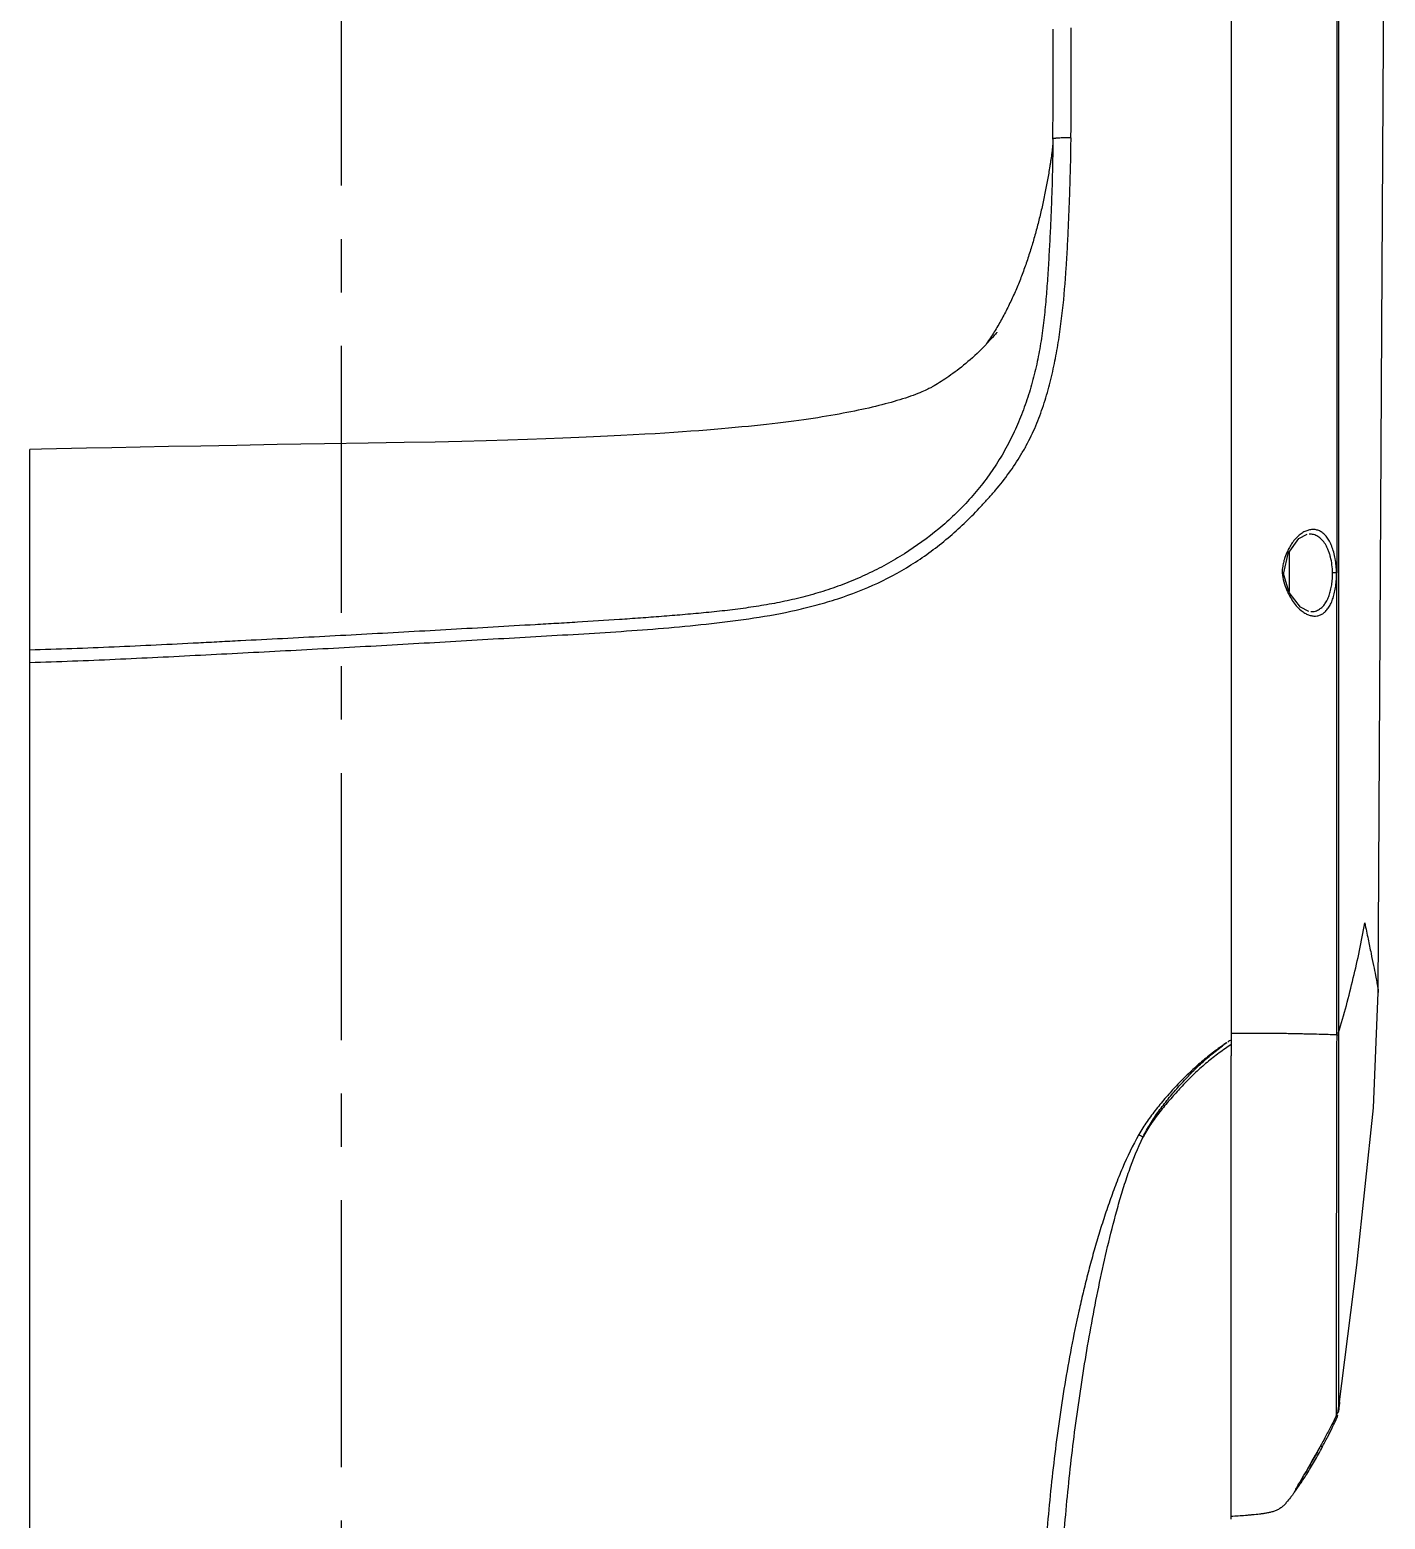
# Model space of a CAD drawing. Header units: millimetres. Extents: x 4086 to 8300, y 123 to 1549.
# Drawn here: x 6734.46 to 6772.53, y 761.43 to 803.27 of the extents above; entities that cross this region are included whole.
import ezdxf

# ---------------------------------------------------------------- set-up
doc = ezdxf.new("R2010")
doc.units = ezdxf.units.MM
doc.linetypes.add('CENTER', pattern=[0.6, 0.375, -0.075, 0.075, -0.075])
doc.layers.add('中心线', color=7, linetype='Continuous')
doc.layers.add('外形图', color=7, linetype='Continuous')

msp = doc.modelspace()

# ---------------------------------------------------------------- linework, layer by layer
at = {"layer": '中心线', "linetype": 'CENTER', "ltscale": 20}
msp.add_line((6743.2055, 854.3892), (6743.2055, 639.919), dxfattribs=at)
at = {"layer": '外形图'}
for p, q in [((6768.2066, 833.1256), (6768.2066, 775.0733)), ((6771.1728, 808.9054), (6771.1721, 788.0142)), ((6771.2261, 809.0692), (6771.2234, 775.0941)), ((6763.1983, 800.2186), (6763.1983, 800.2196)), ((6763.1984, 800.1935), (6763.1983, 800.2196)), ((6763.1984, 800.1977), (6763.1983, 800.183)), ((6763.7075, 800.1823), (6763.7079, 800.2316)), ((6734.7838, 791.4885), (6734.4566, 791.4822)), ((6734.4566, 720.388), (6734.4566, 791.4821)), ((6770.106, 788.982), (6770.345, 789.0994)), ((6769.8048, 788.5607), (6770.106, 788.982)), ((6769.6835, 788.0178), (6769.8048, 788.5607)), ((6769.8316, 788.5981), (6769.8316, 787.4873)), ((6769.6835, 788.0178), (6769.6383, 788.0161)), ((6769.6882, 787.9553), (6769.6835, 788.0178)), ((6769.8394, 787.462), (6769.6882, 787.9553)), ((6771.1663, 788.0146), (6771.0553, 788.0128)), ((6771.1701, 775.0345), (6771.1721, 788.0142)), ((6770.1517, 787.0464), (6769.8394, 787.462)), ((6770.391, 786.926), (6770.1517, 787.0464)), ((6772.3399, 776.2255), (6772.3399, 776.2216)), ((6768.2066, 775.0733), (6768.2066, 774.7603)), ((6771.2246, 775.0941), (6771.2247, 775.031)), ((6768.2066, 774.763), (6768.2066, 774.4429)), ((6768.2066, 761.433), (6768.2066, 774.4429)), ((6771.1546, 764.4607), (6771.1545, 764.4286)), ((6771.1545, 764.4286), (6771.1545, 764.3203)), ((6771.1547, 764.5732), (6771.1546, 764.4904)), ((6771.1546, 764.4904), (6771.1546, 764.4607)), ((6771.2204, 764.5241), (6771.2269, 764.5713)), ((6771.2207, 764.6251), (6771.2207, 764.566)), ((6771.2207, 764.566), (6771.2207, 764.5461)), ((6771.2207, 764.5461), (6771.2207, 764.5267)), ((6771.2294, 764.5261), (6771.2207, 764.4527)), ((6771.2349, 764.5727), (6771.2294, 764.5261)), ((6771.2392, 764.6088), (6771.2349, 764.5727)), ((6771.1248, 764.1642), (6771.1543, 764.2251)), ((6771.1545, 764.3203), (6771.1865, 764.3921)), ((6770.6985, 763.4533), (6770.6988, 763.4532)), ((6770.3087, 762.7638), (6770.3869, 762.8979)), ((6770.1166, 762.3747), (6770.1248, 762.3864))]:
    msp.add_line(p, q, dxfattribs=at)
for points in [[(6772.3399, 776.2216), (6772.443, 794.8815), (6772.5334, 811.0919)], [(6761.6265, 794.771), (6761.6228, 794.7664), (6761.6151, 794.7569), (6761.602, 794.7409), (6761.5812, 794.716), (6761.5496, 794.6788), (6761.5029, 794.6252), (6761.4392, 794.554), (6761.3637, 794.4725), (6761.2855, 794.3909), (6761.2101, 794.3147), (6761.1379, 794.2438), (6761.0685, 794.1775), (6761.0013, 794.115), (6760.936, 794.0558), (6760.8722, 793.9993), (6760.8095, 793.945), (6760.7477, 793.8928), (6760.6867, 793.8425), (6760.6264, 793.7938), (6760.5667, 793.7467), (6760.5075, 793.7011), (6760.4487, 793.6568), (6760.3904, 793.6139), (6760.3327, 793.5724), (6760.2758, 793.5324), (6760.2197, 793.4939), (6760.1647, 793.4569), (6760.1108, 793.4215), (6760.0585, 793.3877), (6760.0089, 793.3563), (6759.9602, 793.3261), (6759.9107, 793.2959), (6759.8604, 793.2659), (6759.8257, 793.2456), (6759.806, 793.2344), (6759.7867, 793.2238), (6759.7665, 793.2128), (6759.7438, 793.2009), (6759.7174, 793.1875), (6759.6867, 793.1723), (6759.6514, 793.1554), (6759.6111, 793.1367), (6759.5656, 793.1164), (6759.5151, 793.0947), (6759.4598, 793.0717), (6759.4001, 793.0478), (6759.3365, 793.0233), (6759.2697, 792.9985), (6759.2001, 792.9736), (6759.1279, 792.9486), (6759.0533, 792.9237), (6758.9766, 792.8989), (6758.8981, 792.8744), (6758.8182, 792.8502), (6758.7366, 792.8262), (6758.6535, 792.8025), (6758.5687, 792.7791), (6758.4824, 792.7559), (6758.3944, 792.733), (6758.3048, 792.7103), (6758.2134, 792.6878), (6758.1203, 792.6655), (6758.0253, 792.6434), (6757.9285, 792.6215), (6757.8297, 792.5998), (6757.729, 792.5782), (6757.6261, 792.5568), (6757.5211, 792.5356), (6757.4137, 792.5145), (6757.3039, 792.4936), (6757.1918, 792.4728), (6757.0771, 792.4523), (6756.9599, 792.4318), (6756.84, 792.4116), (6756.7173, 792.3915), (6756.5918, 792.3716), (6756.4633, 792.3519), (6756.3317, 792.3323), (6756.197, 792.313), (6756.059, 792.2937), (6755.9176, 792.2747), (6755.7725, 792.2558), (6755.6238, 792.237), (6755.4711, 792.2184), (6755.3144, 792.1999), (6755.1534, 792.1816), (6754.9879, 792.1634), (6754.8178, 792.1454), (6754.6427, 792.1275), (6754.4624, 792.1097), (6754.2766, 792.092), (6754.0849, 792.0745), (6753.8871, 792.0571), (6753.6828, 792.0399), (6753.4717, 792.0228), (6753.2534, 792.0058), (6753.0275, 791.989), (6752.7931, 791.9722), (6752.5492, 791.9556), (6752.2948, 791.939), (6752.0255, 791.9222), (6751.7316, 791.9047), (6751.4091, 791.8865), (6751.0606, 791.8679), (6750.6888, 791.8492), (6750.2956, 791.8307), (6749.879, 791.8122), (6749.4343, 791.7939), (6748.9568, 791.7756), (6748.442, 791.7575), (6747.8835, 791.7394), (6747.2727, 791.7216), (6746.5978, 791.7039), (6745.8417, 791.6865), (6744.9771, 791.6698), (6743.9624, 791.6538), (6742.7352, 791.6355), (6741.4031, 791.614), (6740.2686, 791.5939), (6739.2604, 791.575), (6738.3522, 791.5575)], [(6738.3522, 791.5575), (6736.7612, 791.5264), (6736.0495, 791.5126), (6734.7838, 791.4885)], [(6771.235, 764.5731), (6771.7346, 768.5627), (6772.1997, 772.98), (6772.3398, 776.2252)], [(6771.2269, 764.5713), (6771.2365, 764.6376), (6771.2402, 764.6628), (6771.2433, 764.6826), (6771.2457, 764.6972), (6771.2473, 764.7067), (6771.2477, 764.7089)], [(6770.3869, 762.8979), (6770.4749, 763.0509), (6770.5726, 763.2239)], [(6770.5726, 763.2239), (6770.6797, 763.418), (6770.6988, 763.4532)], [(6770.1319, 762.464), (6770.2401, 762.6473), (6770.3087, 762.7638)], [(6770.0248, 762.2761), (6770.0237, 762.2725), (6770.026, 762.2772), (6770.0387, 762.3018), (6770.0608, 762.3416), (6770.0918, 762.3956), (6770.1319, 762.464)]]:
    msp.add_lwpolyline(points, dxfattribs=at)
for centre, radius, start, end in [((6319.2281, 802.9057), 443.9787, 359.650863, 0.048664), ((6771.1945, 787.9602), 1.5544, 146.26471, 151.83251), ((6771.7908, 788.3917), 2.1978, 203.42122, 206.53363), ((6772.9507, 767.765), 8.5651, 123.63095, 124.39782), ((6772.9263, 768.0194), 8.3436, 125.45459, 126.46956), ((6772.3926, 768.3543), 7.764, 123.67998, 124.66004), ((6772.8516, 767.7587), 8.4045, 123.55112, 124.90031), ((6794.2084, 822.4342), 57.7736, 240.335064, 240.470005), ((6770.5942, 764.6151), 0.6329, 339.37079, 345.81728), ((6770.6243, 764.6072), 0.6018, 345.84037, 352.31512), ((6750.1711, 774.2504), 23.2546, 333.11807, 333.83681), ((6803.0108, 747.4935), 36.0273, 152.15648, 152.60022), ((6741.1123, 778.7225), 33.3571, 333.80325, 334.12326), ((6770.5013, 764.5392), 0.7246, 334.31054, 341.57025), ((6770.5052, 764.5378), 0.7205, 341.58001, 345.55735), ((6756.5069, 771.0278), 16.1463, 332.02648, 333.15244), ((6759.0711, 770.0858), 13.4708, 324.04299, 325.14322), ((6765.4691, 765.6211), 5.6691, 325.20209, 325.60213), ((6730.8162, 785.9012), 45.7707, 329.38921, 329.5546), ((6768.6065, 762.9105), 1.5353, 316.91232, 318.98514)]:
    msp.add_arc(centre, radius, start, end, dxfattribs=at)
for points, knots in [([(6763.7055, 800.2316), (6763.7079, 800.4893), (6763.7154, 801.5195), (6763.7158, 802.5498), (6763.7158, 803.3224)], [0, 0, 0, 0, 0.2501178, 1, 1, 1, 1]), ([(6763.1987, 800.2005), (6763.1958, 799.8068), (6763.1848, 799.2164), (6763.1587, 798.4295), (6763.1339, 797.8394), (6763.1094, 797.3475), (6763.0878, 796.954), (6763.065, 796.5602), (6763.0337, 796.0681), (6762.9854, 795.4785), (6762.9203, 794.891), (6762.8324, 794.3068), (6762.7156, 793.727), (6762.564, 793.1542), (6762.376, 792.5915), (6762.1503, 792.0427), (6761.9297, 791.6002), (6761.7333, 791.2575), (6761.5233, 790.9231), (6761.2353, 790.5211), (6760.7259, 789.9145), (6760.0066, 789.2278), (6759.2012, 788.6443), (6758.5166, 788.2419), (6757.9856, 787.9725), (6757.4397, 787.736), (6756.9743, 787.5665), (6756.5971, 787.4477), (6756.2172, 787.3399), (6755.7371, 787.2244), (6755.155, 787.1121), (6754.5683, 787.0215), (6753.9785, 786.948), (6753.4854, 786.8973), (6753.0906, 786.8607), (6752.6961, 786.826), (6752.2031, 786.7855), (6751.6118, 786.741), (6750.824, 786.6862), (6750.0362, 786.6368), (6749.2484, 786.59), (6748.4604, 786.544), (6747.4749, 786.487), (6745.8975, 786.3971), (6744.3198, 786.3098), (6742.7419, 786.2256), (6741.5587, 786.1636), (6740.5726, 786.1126), (6739.7838, 786.0721), (6738.9948, 786.0317), (6738.0086, 785.9821), (6736.4304, 785.9086), (6735.2463, 785.8644), (6734.4566, 785.8436)], [0, 0, 0, 0, 0.0311372, 0.0467044, 0.0622768, 0.0778586, 0.0856542, 0.0934536, 0.1090585, 0.1246565, 0.140237, 0.1558035, 0.1713782, 0.1869941, 0.2026347, 0.2182729, 0.2338955, 0.2417028, 0.2495088, 0.2651261, 0.2807681, 0.3121161, 0.3435043, 0.3592019, 0.3748938, 0.390573, 0.4062287, 0.4140444, 0.421852, 0.4374603, 0.4530836, 0.4687338, 0.4844086, 0.5000945, 0.5079354, 0.5157708, 0.5314236, 0.5470567, 0.5626754, 0.5938883, 0.6094915, 0.6250982, 0.6563275, 0.6875715, 0.7500699, 0.7813128, 0.8125526, 0.8437915, 0.8594115, 0.8750321, 0.9062747, 0.9375176, 1, 1, 1, 1]), ([(6734.4566, 785.498), (6735.2556, 785.5197), (6736.8532, 785.5816), (6739.248, 785.7033), (6741.6424, 785.8268), (6744.0359, 785.9558), (6746.4289, 786.0939), (6748.8222, 786.234), (6750.8176, 786.3461), (6752.4129, 786.468), (6753.6086, 786.5844), (6754.8026, 786.7343), (6755.7915, 786.9141), (6756.5733, 787.1066), (6757.3469, 787.3364), (6758.2906, 787.7024), (6759.1772, 788.194), (6759.8402, 788.6585), (6760.3133, 789.0389), (6760.7609, 789.448), (6761.1148, 789.8084), (6761.3884, 790.1059), (6761.6547, 790.4112), (6761.9702, 790.8098), (6762.2514, 791.2346), (6762.4534, 791.5893), (6762.5926, 791.8622), (6762.7185, 792.1412), (6762.8692, 792.5197), (6763.0285, 793.0026), (6763.1814, 793.5917), (6763.3023, 794.1863), (6763.3981, 794.7839), (6763.4977, 795.5823), (6763.5631, 796.3829), (6763.6088, 797.1834), (6763.6366, 797.7831), (6763.6619, 798.3826), (6763.6907, 799.1821), (6763.7042, 799.7821), (6763.7075, 800.1823)], [0, 0, 0, 0, 0.0622164, 0.1244448, 0.1866513, 0.2488399, 0.3110257, 0.3732254, 0.4354545, 0.4665891, 0.4977542, 0.5289657, 0.5602346, 0.5759195, 0.5916232, 0.6230296, 0.6544988, 0.6702575, 0.6860025, 0.7017161, 0.717432, 0.7253012, 0.7331782, 0.7489648, 0.7648299, 0.7727797, 0.7807271, 0.7886657, 0.7965968, 0.8124311, 0.8282086, 0.8439426, 0.8596442, 0.8753143, 0.9065565, 0.9221475, 0.9377244, 0.9532894, 0.9688501, 1, 1, 1, 1]), ([(6763.1987, 800.2003), (6763.1982, 800.1365), (6763.1918, 800.0083), (6763.1704, 799.8166), (6763.1467, 799.6569), (6763.1263, 799.5292), (6763.1057, 799.4018), (6763.0796, 799.243), (6763.0469, 799.0529), (6763.0123, 798.8633), (6762.963, 798.6108), (6762.8952, 798.2961), (6762.8051, 797.9203), (6762.7071, 797.5464), (6762.6001, 797.1748), (6762.4832, 796.806), (6762.3548, 796.4406), (6762.2132, 796.0798), (6762.0572, 795.7244), (6761.8869, 795.3753), (6761.702, 795.0331), (6761.5015, 794.699), (6761.3566, 794.4831), (6761.2812, 794.3771)], [0, 0, 0, 0, 0.0309022, 0.0620658, 0.0933839, 0.109044, 0.124675, 0.155857, 0.1869709, 0.2180643, 0.2491838, 0.3115228, 0.3739111, 0.4362824, 0.4986654, 0.5610985, 0.6235822, 0.686128, 0.7487458, 0.8114271, 0.874172, 0.9370068, 1, 1, 1, 1]), ([(6763.7079, 800.2316), (6763.6771, 800.2319), (6763.6145, 800.232), (6763.5215, 800.2308), (6763.4326, 800.2284), (6763.3538, 800.2249), (6763.2968, 800.2207), (6763.2597, 800.2166), (6763.2385, 800.2136), (6763.2237, 800.2108), (6763.2141, 800.2085), (6763.2087, 800.207), (6763.2044, 800.2054), (6763.201, 800.2037), (6763.1987, 800.2017), (6763.1987, 800.2004)], [0, 0, 0, 0, 0.1805143, 0.3659503, 0.5436492, 0.7009717, 0.8272346, 0.8776611, 0.9194417, 0.9524662, 0.9656747, 0.97668, 0.985501, 0.9921956, 1, 1, 1, 1]), ([(6771.1663, 788.0146), (6771.1653, 788.0817), (6771.1576, 788.2147), (6771.131, 788.4089), (6771.0905, 788.5911), (6771.037, 788.7556), (6770.9812, 788.8776), (6770.9308, 788.9627), (6770.8801, 789.0351), (6770.8116, 789.1112), (6770.7324, 789.1685), (6770.6668, 789.1999), (6770.617, 789.2165), (6770.5662, 789.2268), (6770.4966, 789.2323), (6770.4064, 789.2236), (6770.2984, 789.1891), (6770.1916, 789.1309), (6770.0881, 789.0494), (6769.9896, 788.9458), (6769.9304, 788.8662), (6769.9018, 788.8234)], [0, 0, 0, 0, 0.0887415, 0.1759424, 0.2589392, 0.3352977, 0.404206, 0.4359493, 0.4659425, 0.5209731, 0.5705675, 0.5940339, 0.6169831, 0.6397088, 0.6624904, 0.7091154, 0.7584248, 0.8114872, 0.8691407, 0.9319168, 1, 1, 1, 1]), ([(6771.0553, 788.0128), (6771.0539, 788.0892), (6771.0426, 788.2388), (6771.0079, 788.4205), (6770.9687, 788.5565), (6770.9348, 788.6505), (6770.8964, 788.7372), (6770.8413, 788.8381), (6770.7764, 788.9252), (6770.7021, 788.994), (6770.645, 789.0346), (6770.5852, 789.0658), (6770.523, 789.0877), (6770.4589, 789.1004), (6770.4153, 789.1028), (6770.3935, 789.1025)], [0, 0, 0, 0, 0.1633038, 0.3199378, 0.3944694, 0.4657735, 0.5333851, 0.5969094, 0.7113481, 0.7634473, 0.812964, 0.8606267, 0.9071909, 0.9534095, 1, 1, 1, 1]), ([(6769.8241, 788.6939), (6769.8137, 788.6744), (6769.7717, 788.5921), (6769.7367, 788.5063), (6769.7141, 788.4398)], [0, 0, 0, 0, 0.2403087, 1, 1, 1, 1]), ([(6769.6647, 788.2621), (6769.6605, 788.242), (6769.6451, 788.1609), (6769.6378, 788.0781), (6769.6383, 788.0161)], [0, 0, 0, 0, 0.2489841, 1, 1, 1, 1]), ([(6769.7141, 788.4398), (6769.7092, 788.4255), (6769.6902, 788.367), (6769.6744, 788.3075), (6769.6647, 788.2621)], [0, 0, 0, 0, 0.2458191, 1, 1, 1, 1]), ([(6769.6383, 788.0161), (6769.6459, 787.9288), (6769.6802, 787.7583), (6769.7403, 787.5961), (6769.7741, 787.5181)], [0, 0, 0, 0, 0.5078225, 1, 1, 1, 1]), ([(6770.0334, 787.0886), (6770.09, 787.0231), (6770.1831, 786.9364), (6770.3223, 786.8548), (6770.423, 786.8155), (6770.5227, 786.7966), (6770.6043, 786.7992), (6770.6664, 786.8127), (6770.7119, 786.8286), (6770.756, 786.8504), (6770.8142, 786.8882), (6770.8831, 786.9519), (6770.9559, 787.0493), (6771.0198, 787.1687), (6771.0736, 787.3094), (6771.116, 787.4691), (6771.1466, 787.6435), (6771.1646, 787.827), (6771.1674, 787.9519), (6771.1663, 788.0146)], [0, 0, 0, 0, 0.1234671, 0.1784805, 0.2293497, 0.2767683, 0.3220774, 0.3445581, 0.3672634, 0.3904898, 0.4145366, 0.4659838, 0.5231712, 0.5871068, 0.6584772, 0.7374025, 0.8221889, 0.9105129, 1, 1, 1, 1]), ([(6770.688, 786.9929), (6770.7167, 787.0114), (6770.7724, 787.0569), (6770.8451, 787.1441), (6770.9083, 787.2523), (6770.9615, 787.3795), (6771.0042, 787.5227), (6771.0352, 787.6785), (6771.0535, 787.8433), (6771.0564, 787.9559), (6771.0553, 788.0128)], [0, 0, 0, 0, 0.091093, 0.1906548, 0.3014804, 0.4243928, 0.5578557, 0.6997905, 0.8479326, 1, 1, 1, 1]), ([(6769.8245, 787.4099), (6769.8544, 787.3502), (6769.9173, 787.2384), (6769.9934, 787.1349), (6770.0334, 787.0886)], [0, 0, 0, 0, 0.5221881, 1, 1, 1, 1]), ([(6770.4435, 786.9223), (6770.465, 786.9221), (6770.5079, 786.9246), (6770.5709, 786.9376), (6770.6316, 786.9601), (6770.6696, 786.981), (6770.688, 786.9929)], [0, 0, 0, 0, 0.2500916, 0.4972428, 0.7457046, 1, 1, 1, 1]), ([(6771.2246, 775.094), (6771.3755, 775.603), (6771.6514, 776.6239), (6771.8677, 777.6592), (6771.9601, 778.1772)], [0, 0, 0, 0, 0.5021889, 1, 1, 1, 1]), ([(6771.9601, 778.1772), (6771.9908, 778.0254), (6772.0489, 777.7404), (6772.1312, 777.3416), (6772.2013, 777.0005), (6772.2433, 776.7925), (6772.2618, 776.6984)], [0, 0, 0, 0, 0.3078021, 0.5781606, 0.8094174, 1, 1, 1, 1]), ([(6772.2618, 776.6984), (6772.2731, 776.6407), (6772.289, 776.5586), (6772.3079, 776.4552), (6772.319, 776.3913), (6772.3277, 776.3366), (6772.3342, 776.2912), (6772.3382, 776.255), (6772.3397, 776.2339), (6772.3398, 776.2249)], [0, 0, 0, 0, 0.3674871, 0.5220994, 0.6571339, 0.772482, 0.8680577, 0.9438658, 1, 1, 1, 1]), ([(6771.1701, 775.0345), (6771.0906, 775.0369), (6770.9259, 775.0418), (6770.6679, 775.0488), (6770.4396, 775.0543), (6770.2448, 775.0586), (6770.0898, 775.0618), (6769.928, 775.065), (6769.7495, 775.0684), (6769.539, 775.0711), (6769.2946, 775.0721), (6769.0277, 775.0727), (6768.6634, 775.0732), (6768.3894, 775.0735), (6768.2066, 775.0736)], [0, 0, 0, 0, 0.0805532, 0.1667555, 0.2612419, 0.3116438, 0.3640515, 0.4181415, 0.4753732, 0.5448185, 0.6312364, 0.7226839, 0.8149426, 1, 1, 1, 1]), ([(6771.1701, 775.0345), (6771.1688, 774.4487), (6771.1661, 773.2892), (6771.1625, 771.5872), (6771.16, 769.9741), (6771.158, 768.1299), (6771.1563, 766.3449), (6771.155, 765.0566), (6771.1547, 764.5732)], [0, 0, 0, 0, 0.168002, 0.3324915, 0.488107, 0.6305716, 0.861372, 1, 1, 1, 1]), ([(6771.1701, 775.0345), (6771.1808, 775.034), (6771.199, 775.033), (6771.2172, 775.0317), (6771.2247, 775.031)], [0, 0, 0, 0, 0.5845528, 1, 1, 1, 1]), ([(6771.1702, 775.0962), (6771.1808, 775.0959), (6771.199, 775.0953), (6771.2171, 775.0945), (6771.2246, 775.094)], [0, 0, 0, 0, 0.5841807, 1, 1, 1, 1]), ([(6771.2247, 775.031), (6771.2245, 773.8323), (6771.2235, 771.5769), (6771.2221, 768.1083), (6771.2212, 765.8384), (6771.2207, 764.6251)], [0, 0, 0, 0, 0.3455831, 0.6502291, 1, 1, 1, 1]), ([(6767.9772, 774.7405), (6767.8583, 774.6583), (6767.6251, 774.4872), (6767.346, 774.2575), (6767.1309, 774.0645), (6766.9213, 773.8658), (6766.6685, 773.6075), (6766.3782, 773.2847), (6766.0988, 772.9519), (6765.839, 772.604), (6765.685, 772.3588), (6765.6147, 772.2327)], [0, 0, 0, 0, 0.1249712, 0.2499383, 0.3123727, 0.3747813, 0.4996571, 0.6247779, 0.7500968, 0.8751907, 1, 1, 1, 1]), ([(6765.733, 772.1655), (6765.7949, 772.2928), (6765.9322, 772.5414), (6766.1696, 772.8957), (6766.3875, 773.1777), (6766.5707, 773.3972), (6766.7118, 773.5593), (6766.8556, 773.7192), (6767.0508, 773.9288), (6767.2529, 774.1317), (6767.4642, 774.3249), (6767.6819, 774.5113), (6767.8515, 774.6438), (6767.9669, 774.7291)], [0, 0, 0, 0, 0.1238864, 0.2481292, 0.3730167, 0.4356729, 0.4984045, 0.5611464, 0.6238556, 0.7491325, 0.8117435, 0.8743927, 1, 1, 1, 1]), ([(6768.0429, 774.6517), (6767.9252, 774.5695), (6767.6944, 774.3992), (6767.4191, 774.17), (6767.2079, 773.9773), (6767.0541, 773.8284), (6766.9046, 773.6756), (6766.7584, 773.5198), (6766.6147, 773.3619), (6766.4732, 773.2023), (6766.335, 773.04), (6766.2011, 772.8744), (6766.0726, 772.7047), (6765.951, 772.5302), (6765.8373, 772.3506), (6765.7669, 772.2276), (6765.733, 772.1655)], [0, 0, 0, 0, 0.1259636, 0.2515319, 0.3142032, 0.3768058, 0.43935, 0.5018383, 0.564275, 0.6266602, 0.6889969, 0.7512868, 0.8135319, 0.8757328, 0.9378884, 1, 1, 1, 1]), ([(6765.6147, 772.2327), (6765.4419, 771.9281), (6765.2126, 771.4534), (6764.9511, 770.8026), (6764.8019, 770.3897), (6764.6889, 770.0574), (6764.5797, 769.7241), (6764.4503, 769.3057), (6764.3053, 768.8008), (6764.1701, 768.2936), (6764.0438, 767.7841), (6763.8864, 767.1022), (6763.7093, 766.2455), (6763.5254, 765.2122), (6763.3146, 763.8296), (6763.1506, 762.4409), (6763.0239, 761.0492), (6762.9455, 760.0044), (6762.8813, 758.9588), (6762.8294, 757.9128), (6762.7893, 756.8665), (6762.7699, 756.1687), (6762.762, 755.8198)], [0, 0, 0, 0, 0.062596, 0.093965, 0.1253541, 0.1410396, 0.1567123, 0.188027, 0.2193138, 0.2505853, 0.2818516, 0.3131189, 0.3756552, 0.4381825, 0.5006797, 0.6255968, 0.6880295, 0.7504484, 0.812854, 0.8752451, 0.9376259, 1, 1, 1, 1]), ([(6763.2525, 755.8514), (6763.2696, 756.5443), (6763.3145, 757.9291), (6763.4266, 760.003), (6763.5952, 762.0702), (6763.8299, 764.1281), (6764.1403, 766.1741), (6764.4588, 767.8687), (6764.7597, 769.216), (6764.9763, 770.0527), (6765.1718, 770.7167), (6765.3886, 771.3731), (6765.5831, 771.8548), (6765.733, 772.1655)], [0, 0, 0, 0, 0.1253922, 0.2506216, 0.3756862, 0.5005445, 0.6252348, 0.7499661, 0.8123988, 0.8749408, 0.9062738, 0.9375881, 1, 1, 1, 1]), ([(6771.1973, 764.4099), (6771.2035, 764.416), (6771.2139, 764.429), (6771.2197, 764.4449), (6771.2206, 764.4527)], [0, 0, 0, 0, 0.526205, 1, 1, 1, 1]), ([(6771.2207, 764.5272), (6771.226, 764.5652), (6771.2333, 764.6168), (6771.2425, 764.6777), (6771.2461, 764.7006), (6771.2477, 764.7099)], [0, 0, 0, 0, 0.6237324, 0.8459862, 1, 1, 1, 1]), ([(6771.248, 764.6871), (6771.2474, 764.6818), (6771.2446, 764.6557), (6771.2416, 764.6296), (6771.2392, 764.6088)], [0, 0, 0, 0, 0.2029331, 1, 1, 1, 1]), ([(6771.2477, 764.7099), (6771.248, 764.7117), (6771.2486, 764.715), (6771.2493, 764.7189), (6771.2498, 764.7215), (6771.2501, 764.723), (6771.2504, 764.7243), (6771.2506, 764.7253), (6771.2508, 764.726), (6771.251, 764.7264), (6771.2511, 764.7268), (6771.2514, 764.7266), (6771.2513, 764.7262), (6771.2514, 764.7256), (6771.2514, 764.7247), (6771.2514, 764.724), (6771.2514, 764.7236)], [0, 0, 0, 0, 0.2724828, 0.4920011, 0.5818973, 0.6585546, 0.7219813, 0.7721966, 0.8092456, 0.8332562, 0.8448156, 0.8514772, 0.8690608, 0.8995311, 0.9431496, 1, 1, 1, 1]), ([(6771.2514, 764.7236), (6771.2513, 764.7219), (6771.251, 764.7175), (6771.2499, 764.7053), (6771.2488, 764.6949), (6771.248, 764.6871)], [0, 0, 0, 0, 0.1440094, 0.3585925, 1, 1, 1, 1]), ([(6771.0251, 764.0731), (6770.9727, 763.9723), (6770.8651, 763.7651), (6770.7557, 763.5588), (6770.6985, 763.4533)], [0, 0, 0, 0, 0.4862889, 1, 1, 1, 1]), ([(6771.1543, 764.2251), (6771.1523, 764.2205), (6771.1454, 764.2118), (6771.1307, 764.2029), (6771.1125, 764.1971), (6771.0991, 764.1953), (6771.0921, 764.1949)], [0, 0, 0, 0, 0.2093332, 0.4436507, 0.7088462, 1, 1, 1, 1]), ([(6770.6985, 763.4533), (6770.6277, 763.323), (6770.4884, 763.0737), (6770.3452, 762.8267), (6770.2757, 762.7084)], [0, 0, 0, 0, 0.5194797, 1, 1, 1, 1]), ([(6770.3297, 762.6978), (6770.3657, 762.7551), (6770.4389, 762.8743), (6770.5869, 763.1251), (6770.6957, 763.3205), (6770.7667, 763.4541)], [0, 0, 0, 0, 0.2322462, 0.4804536, 1, 1, 1, 1]), ([(6770.7142, 763.4831), (6770.7182, 763.4809), (6770.7312, 763.4739), (6770.7442, 763.4669), (6770.7532, 763.4619)], [0, 0, 0, 0, 0.3024862, 1, 1, 1, 1]), ([(6770.7532, 763.4619), (6770.7553, 763.4608), (6770.7585, 763.459), (6770.7636, 763.4561), (6770.7648, 763.4554), (6770.767, 763.4541), (6770.7667, 763.4541)], [0, 0, 0, 0, 0.4526795, 0.7716113, 0.954634, 1, 1, 1, 1]), ([(6770.0242, 762.2769), (6770.0219, 762.2725), (6770.0179, 762.2646), (6770.0129, 762.254), (6770.0099, 762.2467), (6770.0083, 762.2422), (6770.0077, 762.2398), (6770.0075, 762.2381), (6770.0077, 762.2369), (6770.0081, 762.2364), (6770.0088, 762.2362), (6770.0099, 762.2366), (6770.0114, 762.2375), (6770.0134, 762.239), (6770.0157, 762.2412), (6770.0185, 762.244), (6770.0216, 762.2474), (6770.0267, 762.2532), (6770.0341, 762.2622), (6770.0441, 762.2748), (6770.0557, 762.29), (6770.0688, 762.3077), (6770.0834, 762.3278), (6770.0994, 762.3502), (6770.1105, 762.3659), (6770.1162, 762.3741)], [0, 0, 0, 0, 0.0674312, 0.1207476, 0.1600821, 0.1745832, 0.1857175, 0.193628, 0.1987224, 0.2006368, 0.2025603, 0.2077046, 0.2156617, 0.2268141, 0.2412886, 0.2591374, 0.2803844, 0.305041, 0.3645966, 0.4378079, 0.5246448, 0.6248509, 0.7378678, 0.8631124, 1, 1, 1, 1]), ([(6770.0412, 762.3085), (6770.0396, 762.3056), (6770.0339, 762.2951), (6770.0282, 762.2846), (6770.0242, 762.2769)], [0, 0, 0, 0, 0.277885, 1, 1, 1, 1]), ([(6770.2085, 762.5946), (6770.1759, 762.5393), (6770.13, 762.462), (6770.0742, 762.3666), (6770.0512, 762.3265), (6770.0412, 762.3085)], [0, 0, 0, 0, 0.5812915, 0.8139006, 1, 1, 1, 1]), ([(6770.1469, 762.4185), (6770.1758, 762.4607), (6770.2376, 762.5533), (6770.2977, 762.647), (6770.3297, 762.6978)], [0, 0, 0, 0, 0.4603751, 1, 1, 1, 1]), ([(6769.9752, 762.176), (6769.9584, 762.1528), (6769.9246, 762.1064), (6769.8564, 762.0139), (6769.8028, 761.9463), (6769.765, 761.9029)], [0, 0, 0, 0, 0.2497936, 0.4995038, 1, 1, 1, 1]), ([(6769.7278, 761.8617), (6769.7049, 761.8373), (6769.6573, 761.7902), (6769.5783, 761.7282), (6769.5051, 761.6877), (6769.4435, 761.6619), (6769.3962, 761.6456), (6769.3482, 761.6317), (6769.2835, 761.6154), (6769.2018, 761.5986), (6769.103, 761.5828), (6768.9707, 761.5657), (6768.8381, 761.5524), (6768.7053, 761.5405), (6768.5725, 761.5289), (6768.4063, 761.5159), (6768.2732, 761.5089), (6768.2066, 761.5066)], [0, 0, 0, 0, 0.0627605, 0.1251994, 0.1876818, 0.2189537, 0.2502006, 0.2814578, 0.3127084, 0.3751927, 0.4377128, 0.5002291, 0.6251601, 0.687628, 0.7501088, 0.8750692, 1, 1, 1, 1])]:
    msp.add_open_spline(points, degree=3, knots=knots, dxfattribs=at)

doc.saveas('drawing.dxf')
